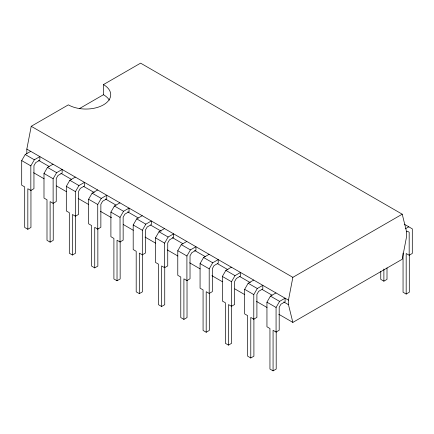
<?xml version="1.0" encoding="UTF-8"?>
<svg xmlns="http://www.w3.org/2000/svg" width="434" height="434" viewBox="0 0 434 434"><rect width="100%" height="100%" fill="white"/><g stroke="black" fill="none" stroke-linecap="round" stroke-linejoin="round"><path stroke-width="0.65" d="M26.832 153.614L26.832 149.095L31.221 126.294L68.355 104.854A24.825 14.333 0 0 0 103.46 104.854A24.825 14.333 0 0 0 103.46 84.587L140.594 63.147L402.226 214.195L406.615 231.93L406.615 236.449L402.226 259.255L292.852 322.397L278.774 314.27M292.852 322.397L288.464 304.663L288.464 300.144L292.852 277.342L402.226 214.195M30.95 190.298L30.95 227.459L27.825 229.261L24.7 227.459L24.7 186.918L21.7 185.188L21.7 160.602L25.21 154.52L30.722 151.341M30.83 190.455L30.83 165.869L34.34 159.793L39.852 156.609L39.852 160.217L35.707 162.609L33.95 165.647L33.95 188.654L30.83 190.455L27.825 188.725L27.825 229.261M53.241 203.172L53.241 240.327L50.116 242.134L46.997 240.327L46.997 199.792L43.991 198.056L43.991 173.47L47.501 167.394L53.013 164.209M53.122 203.329L53.122 178.743L56.632 172.661L62.143 169.477L62.143 173.085L57.999 175.477L56.246 178.52L56.246 201.522L53.122 203.329L50.116 201.593L50.116 242.134M75.565 216.056L75.565 253.217L72.44 255.018L69.315 253.217L69.315 212.676L66.315 210.946L66.315 186.36L69.825 180.278L75.337 177.099M75.44 216.213L75.44 191.627L78.955 185.551L84.467 182.367L84.467 185.974L80.323 188.367L78.565 191.405L78.565 214.412L75.44 216.213L72.44 214.483L72.44 255.018M97.856 228.251L97.856 266.085L94.731 267.892L91.607 266.085L91.607 225.55L88.607 223.814L88.607 199.228L92.117 193.152L97.628 189.967M97.737 229.087L97.737 204.501L101.247 198.419L106.759 195.235L106.759 198.848L102.614 201.235L100.862 204.278L100.862 227.28L97.737 229.087L94.731 227.351L94.731 267.892M120.153 241.798L120.153 278.959L117.028 280.76L113.903 278.959L113.903 238.418L110.898 236.687L110.898 212.101L114.413 206.02L119.92 202.841M120.028 241.955L120.028 217.369L123.538 211.287L129.05 208.108L129.05 211.716L124.905 214.108L123.153 217.146L123.153 240.154L120.028 241.955L117.028 240.224L117.028 280.76M142.444 254.666L142.444 291.827L139.319 293.634L136.195 291.827L136.195 251.291L133.195 249.555L133.195 224.969L136.705 218.893L142.216 215.709M142.319 254.829L142.319 230.242L145.829 224.161L151.341 220.977L151.341 224.584L147.202 226.977L145.444 230.02L145.444 253.022L142.319 254.829L139.319 253.093L139.319 293.634M164.736 266.861L164.736 304.701L161.611 306.502L158.486 304.701L158.486 264.16L155.486 262.429L155.486 237.843L158.996 231.761L164.508 228.577M164.611 267.697L164.611 243.111L168.121 237.029L173.633 233.85L173.633 237.458L169.493 239.85L167.736 242.888L167.736 265.896L164.611 267.697L161.611 265.966L161.611 306.502M187.027 280.407L187.027 317.569L183.902 319.375L180.777 317.569L180.777 277.033L177.777 275.297L177.777 250.711L181.287 244.63L186.799 241.45M186.908 280.57L186.908 255.984L190.417 249.903L195.929 246.718L195.929 250.326L191.785 252.718L190.027 255.762L190.027 278.764L186.908 280.57L183.902 278.834L183.902 319.375M209.318 293.281L209.318 330.437L206.193 332.243L203.074 330.437L203.074 289.901L200.069 288.171L200.069 263.584L203.579 257.503L209.09 254.319M209.199 293.438L209.199 268.852L212.709 262.771L218.221 259.592L218.221 263.199L214.076 265.592L212.324 268.63L212.324 291.637L209.199 293.438L206.193 291.708L206.193 332.243M231.615 305.476L231.615 343.31L228.49 345.111L225.365 343.31L225.365 302.775L222.36 301.039L222.36 276.453L225.875 270.371L231.387 267.192M231.49 306.306L231.49 281.72L235 275.644L240.512 272.46L240.512 276.067L236.367 278.46L234.615 281.498L234.615 304.505L231.49 306.306L228.49 304.576L228.49 345.111M253.906 319.023L253.906 356.178L250.781 357.985L247.657 356.178L247.657 315.643L244.657 313.912L244.657 289.326L248.167 283.245L253.678 280.06M253.781 319.18L253.781 294.594L257.291 288.512L262.803 285.333L262.803 288.941L258.664 291.328L256.906 294.371L256.906 317.373L253.781 319.18L250.781 317.444L250.781 357.985M276.198 331.891L276.198 369.052L273.073 370.853L269.948 369.052L269.948 328.511L266.948 326.78L266.948 302.194L270.458 296.113L275.97 292.934M276.073 332.048L276.073 307.462L279.588 301.386L285.1 298.201L285.1 301.809L280.955 304.201L279.198 307.239L279.198 330.247L276.073 332.048L273.073 330.317L273.073 370.853M79.471 108.571L103.46 94.72L103.46 84.587M405.481 228.734L408.79 226.825M406.387 231.821L407.423 231.219L409.175 232.233L409.175 255.241L406.175 253.505L406.175 294.046L403.05 292.239L403.05 253.055M409.175 255.241L412.3 253.434L412.3 228.848L404.228 224.188M380.759 271.261L380.759 279.371L383.884 281.172L387.003 279.371L387.003 267.887M406.175 294.046L409.3 292.239L409.3 255.083M31.221 126.294L292.852 277.342M26.832 149.095L288.464 300.144M38.566 160.39L49.123 166.482M60.858 173.258L71.415 179.356M83.735 186.468L94.292 192.56M105.44 198.994L115.997 205.092M127.732 211.868L138.289 217.96M150.609 225.072L161.166 231.17M172.314 237.604L182.871 243.702M194.606 250.478L205.163 256.57M217.483 263.682L228.04 269.78M239.188 276.214L250.331 282.648M262.065 289.424L272.037 295.18M283.771 301.956L288.464 304.663M25.21 154.52L34.34 159.793M47.501 167.394L56.632 172.661M69.825 180.278L78.955 185.551M92.117 193.152L101.247 198.419M114.413 206.02L123.538 211.287M136.705 218.893L145.829 224.161M158.996 231.761L168.121 237.029M181.287 244.63L190.417 249.903M203.579 257.503L212.709 262.771M225.875 270.371L235 275.644M248.167 283.245L257.291 288.512M270.458 296.113L279.588 301.386M21.7 160.602L30.83 165.869M43.991 173.47L53.122 178.743M66.315 186.36L75.44 191.627M88.607 199.228L97.737 204.501M110.898 212.101L120.028 217.369M133.195 224.969L142.319 230.242M155.486 237.843L164.611 243.111M177.777 250.711L186.908 255.984M200.069 263.584L209.199 268.852M222.36 276.453L231.49 281.72M244.657 289.326L253.781 294.594M266.948 302.194L276.073 307.462M33.57 172.705L44.127 178.803M56.447 185.915L66.418 191.671M78.153 198.441L88.71 204.539M100.444 211.315L111.587 217.749M123.321 224.519L133.292 230.28M145.027 237.051L155.584 243.148M167.318 249.924L177.875 256.017M189.609 262.792L200.166 268.89M211.9 275.661L222.458 281.758M234.778 288.87L244.749 294.626M256.483 301.402L267.04 307.5M383.884 269.015L383.884 281.172M103.46 94.72A24.825 14.333 0 0 1 109.341 100.124"/></g></svg>
